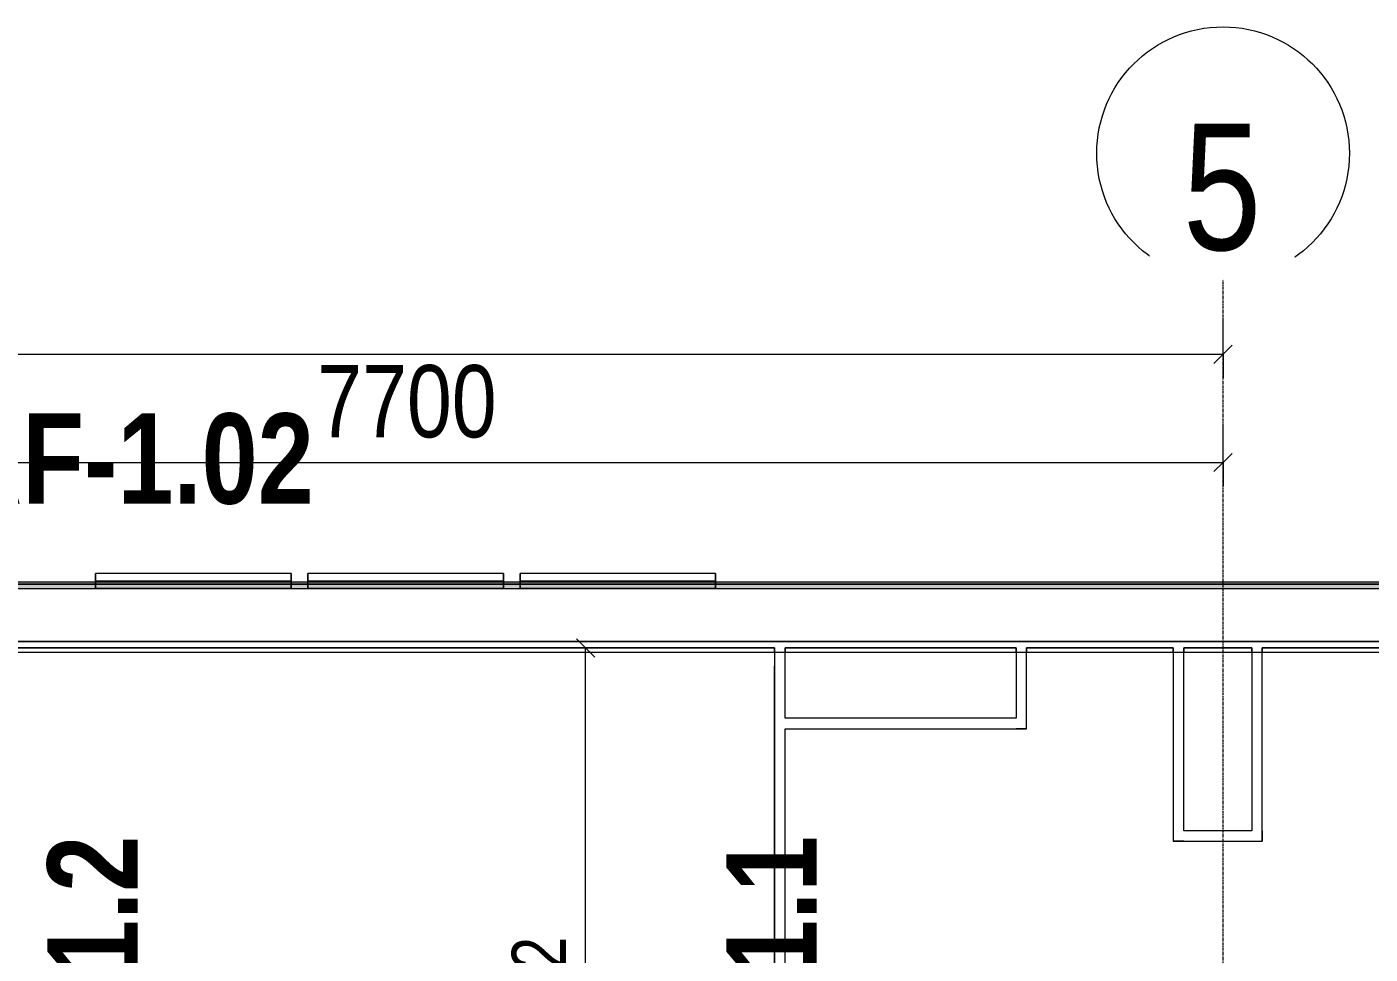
# Model space of a CAD drawing. Header units: millimetres. Extents: x -22227 to 20164, y 15335 to 61747.
# Drawn here: x 5268 to 11594, y 56696 to 61060 of the extents above; entities that cross this region are included whole.
import ezdxf

# ---------------------------------------------------------------- set-up
doc = ezdxf.new("R2010")
doc.units = ezdxf.units.MM
doc.linetypes.add('Grid Line', pattern=[22.225, 12.7, -3.175, 3.175, -3.175])
for name, color, linetype, lineweight in [('A-ANNO-DIMS', 7, 'Continuous', 9), ('A-ANNO-DIMS-170', 7, 'Continuous', 9), ('A-WALL', 7, 'Continuous', 9), ('A-WALL-PATT', 7, 'Continuous', 9), ('G-ANNO-TEXT', 7, 'Continuous', 9), ('S-GRID', 7, 'Continuous', 9), ('S-GRID-IDEN', 7, 'Continuous', 9)]:
    doc.layers.add(name, color=color, linetype=linetype, lineweight=lineweight)
doc.layers.add('A-FLOR', color=7, linetype='Continuous', lineweight=9, true_color=0x007f00)
doc.layers.add('A-GLAZ', color=7, linetype='Continuous', lineweight=9, true_color=0x00007f)
doc.styles.add('Arial', font='arial.ttf', dxfattribs={"width": 0.8, "height": 595})
doc.styles.add('Arial_2', font='arial.ttf', dxfattribs={"width": 0.8, "height": 340})
doc.styles.add('Arial_4', font='arial.ttf', dxfattribs={"width": 0.8, "height": 255})
doc.styles.add('Arial_B', font='arialbd.ttf', dxfattribs={"width": 0.8, "height": 425})
doc.dimstyles.new('AK_DIM_2_0_Arial', dxfattribs={"dimscale": 304.8, "dimtxt": 346.888196, "dimasz": 0.278871, "dimexe": 0.557743, "dimexo": 0.557743, "dimgap": 0.055774, "dimtad": 1, "dimdec": 0, "dimzin": 0, "dimdsep": 46, "dimtxsty": 'Arial_2', "dimblk1": 'OBLIQUE', "dimblk2": 'OBLIQUE', "dimsah": 1, "dimcen": 0.09, "dimadec": 0, "dimazin": 0, "dimtfac": 1, "dimtdec": 4, "dimtix": 1, "dimtmove": 0, "dimatfit": 3, "dimfxl": 1, "dimtvp": 1, "dimtolj": 1, "dimtzin": 0, "dimarcsym": 2})
doc.dimstyles.new('AK_DIM_2_0_Arial_đỏ', dxfattribs={"dimscale": 304.8, "dimtxt": 260.166147, "dimasz": 0.278871, "dimexe": 0.278871, "dimexo": 0.278871, "dimgap": 0.055774, "dimtad": 1, "dimdec": 0, "dimzin": 0, "dimdsep": 46, "dimtxsty": 'Arial_4', "dimblk1": 'OBLIQUE', "dimblk2": 'OBLIQUE', "dimsah": 1, "dimcen": 0.09, "dimadec": 0, "dimazin": 0, "dimtfac": 1, "dimtdec": 4, "dimtix": 1, "dimtmove": 0, "dimatfit": 3, "dimfxl": 1, "dimtvp": 1, "dimtolj": 1, "dimtzin": 0, "dimarcsym": 2})

# ---------------------------------------------------------------- blocks, each defined once
blk = doc.blocks.new('M_Window-Louvers - 1000x1000mm-1207723-MẶT BẰNG BỐ TRÍ THIẾT BỊ')
at = {"layer": 'A-GLAZ', "color": 254, "true_color": 0xe0e0ef}
for p, q in [((-460.5, 8.65), (-460.5, -26.275)), ((-460.5, 8.65), (460.5, 8.65)), ((-460.5, -26.275), (-460.5, 8.65)), ((460.5, 8.65), (-460.5, 8.65)), ((460.5, -26.275), (460.5, 8.65)), ((460.5, 8.65), (460.5, -26.275)), ((-460.5, -26.275), (-460.5, -61.2)), ((-460.5, -26.275), (460.5, -26.275)), ((-460.5, -61.2), (-460.5, -26.275)), ((-460.5, -26.275), (460.5, -26.275)), ((-460.5, -61.2), (460.5, -61.2)), ((-460.5, -61.2), (460.5, -61.2)), ((460.5, -61.2), (460.5, -26.275)), ((460.5, -26.275), (460.5, -61.2))]:
    blk.add_line(p, q, dxfattribs=at)
at = {"layer": 'A-GLAZ', "color": 254, "true_color": 0xcccce5}
for p, q in [((-460.5, -26.275), (-460.5, 8.65)), ((460.5, 8.65), (-460.5, 8.65)), ((-460.5, 8.65), (-460.5, -26.275)), ((-460.5, 8.65), (460.5, 8.65)), ((460.5, 8.65), (460.5, -26.275)), ((460.5, -26.275), (460.5, 8.65)), ((-460.5, -61.2), (-460.5, -26.275)), ((-460.5, -26.275), (-460.5, -61.2)), ((-460.5, -61.2), (460.5, -61.2)), ((-460.5, -61.2), (460.5, -61.2)), ((460.5, -26.275), (460.5, -61.2)), ((460.5, -61.2), (460.5, -26.275))]:
    blk.add_line(p, q, dxfattribs=at)
at = {"layer": 'A-GLAZ', "color": 7, "true_color": 0xececf5}
for p, q in [((-460.5, 8.65), (-460.5, -26.275)), ((-460.5, 8.65), (460.5, 8.65)), ((-460.5, -26.275), (-460.5, 8.65)), ((460.5, 8.65), (-460.5, 8.65)), ((460.5, -26.275), (460.5, 8.65)), ((460.5, 8.65), (460.5, -26.275)), ((-460.5, -26.275), (-460.5, -61.2)), ((-460.5, -61.2), (-460.5, -26.275)), ((-460.5, -61.2), (460.5, -61.2)), ((-460.5, -61.2), (460.5, -61.2)), ((460.5, -61.2), (460.5, -26.275)), ((460.5, -26.275), (460.5, -61.2))]:
    blk.add_line(p, q, dxfattribs=at)
at = {"layer": 'A-GLAZ', "color": 7, "true_color": 0xf3f3f9}
for p, q in [((-460.5, 8.65), (-460.5, -26.275)), ((-460.5, 8.65), (460.5, 8.65)), ((-460.5, -26.275), (-460.5, 8.65)), ((460.5, 8.65), (-460.5, 8.65)), ((460.5, -26.275), (460.5, 8.65)), ((460.5, 8.65), (460.5, -26.275)), ((-460.5, -26.275), (460.5, -26.275)), ((-460.5, -26.275), (460.5, -26.275)), ((-460.5, -26.275), (-460.5, -61.2)), ((-460.5, -61.2), (-460.5, -26.275)), ((-460.5, -61.2), (460.5, -61.2)), ((-460.5, -61.2), (460.5, -61.2)), ((460.5, -61.2), (460.5, -26.275)), ((460.5, -26.275), (460.5, -61.2))]:
    blk.add_line(p, q, dxfattribs=at)
at = {"layer": 'A-GLAZ', "color": 7, "true_color": 0xf7f7fb}
for p, q in [((-460.5, 8.65), (-460.5, -26.275)), ((-460.5, 8.65), (460.5, 8.65)), ((-460.5, -26.275), (-460.5, 8.65)), ((460.5, 8.65), (-460.5, 8.65)), ((460.5, -26.275), (460.5, 8.65)), ((460.5, 8.65), (460.5, -26.275)), ((-460.5, -26.275), (-460.5, -61.2)), ((-460.5, -61.2), (-460.5, -26.275)), ((-460.5, -61.2), (460.5, -61.2)), ((-460.5, -61.2), (460.5, -61.2)), ((460.5, -61.2), (460.5, -26.275)), ((460.5, -26.275), (460.5, -61.2))]:
    blk.add_line(p, q, dxfattribs=at)
at = {"layer": 'A-GLAZ', "color": 7, "true_color": 0xfafafc}
for p, q in [((-460.5, 8.65), (-460.5, -26.275)), ((-460.5, 8.65), (460.5, 8.65)), ((-460.5, -26.275), (-460.5, 8.65)), ((460.5, 8.65), (-460.5, 8.65)), ((460.5, -26.275), (460.5, 8.65)), ((460.5, 8.65), (460.5, -26.275)), ((-460.5, -26.275), (460.5, -26.275)), ((-460.5, -26.275), (460.5, -26.275)), ((-460.5, -26.275), (-460.5, -61.2)), ((-460.5, -61.2), (-460.5, -26.275)), ((-460.5, -61.2), (460.5, -61.2)), ((-460.5, -61.2), (460.5, -61.2)), ((460.5, -61.2), (460.5, -26.275)), ((460.5, -26.275), (460.5, -61.2))]:
    blk.add_line(p, q, dxfattribs=at)
at = {"layer": 'A-GLAZ', "color": 7, "true_color": 0xfcfcfd}
for p, q in [((-460.5, 8.65), (-460.5, -26.275)), ((-460.5, 8.65), (460.5, 8.65)), ((-460.5, -26.275), (-460.5, 8.65)), ((460.5, 8.65), (-460.5, 8.65)), ((460.5, -26.275), (460.5, 8.65)), ((460.5, 8.65), (460.5, -26.275)), ((-460.5, -26.275), (-460.5, -61.2)), ((-460.5, -61.2), (-460.5, -26.275)), ((-460.5, -61.2), (460.5, -61.2)), ((-460.5, -61.2), (460.5, -61.2)), ((460.5, -61.2), (460.5, -26.275)), ((460.5, -26.275), (460.5, -61.2))]:
    blk.add_line(p, q, dxfattribs=at)
at = {"layer": 'A-GLAZ', "color": 7, "true_color": 0xfdfdfd}
for p, q in [((-460.5, 8.65), (-460.5, -26.275)), ((-460.5, 8.65), (460.5, 8.65)), ((-460.5, 8.65), (-460.5, -26.275)), ((-460.5, -26.275), (-460.5, 8.65)), ((460.5, 8.65), (-460.5, 8.65)), ((-460.5, 8.65), (460.5, 8.65)), ((-460.5, 8.65), (-460.5, -26.275)), ((-460.5, -26.275), (-460.5, 8.65)), ((460.5, 8.65), (-460.5, 8.65)), ((-460.5, 8.65), (460.5, 8.65)), ((-460.5, 8.65), (-460.5, -26.275)), ((-460.5, -26.275), (-460.5, 8.65)), ((460.5, 8.65), (-460.5, 8.65)), ((-460.5, 8.65), (460.5, 8.65)), ((-460.5, 8.65), (-460.5, -26.275)), ((-460.5, -26.275), (-460.5, 8.65)), ((460.5, 8.65), (-460.5, 8.65)), ((-460.5, 8.65), (460.5, 8.65)), ((-460.5, 8.65), (-460.5, -26.275)), ((-460.5, -26.275), (-460.5, 8.65)), ((460.5, 8.65), (-460.5, 8.65)), ((-460.5, 8.65), (460.5, 8.65)), ((-460.5, 8.65), (-460.5, -26.275)), ((-460.5, -26.275), (-460.5, 8.65)), ((460.5, 8.65), (-460.5, 8.65)), ((-460.5, 8.65), (460.5, 8.65)), ((-460.5, 8.65), (-460.5, -26.275)), ((-460.5, -26.275), (-460.5, 8.65)), ((460.5, 8.65), (-460.5, 8.65)), ((-460.5, 8.65), (460.5, 8.65)), ((-460.5, 8.65), (-460.5, -26.275)), ((-460.5, -26.275), (-460.5, 8.65)), ((460.5, 8.65), (-460.5, 8.65)), ((-460.5, 8.65), (460.5, 8.65)), ((-460.5, 8.65), (-460.5, -26.275)), ((-460.5, -26.275), (-460.5, 8.65)), ((460.5, 8.65), (-460.5, 8.65)), ((-460.5, 8.65), (460.5, 8.65)), ((-460.5, 8.65), (-460.5, -26.275)), ((-460.5, -26.275), (-460.5, 8.65)), ((460.5, 8.65), (-460.5, 8.65)), ((-460.5, 8.65), (460.5, 8.65)), ((-460.5, 8.65), (-460.5, -26.275)), ((-460.5, -26.275), (-460.5, 8.65)), ((460.5, 8.65), (-460.5, 8.65)), ((-460.5, 8.65), (460.5, 8.65)), ((-460.5, 8.65), (-460.5, -26.275)), ((-460.5, -26.275), (-460.5, 8.65)), ((460.5, 8.65), (-460.5, 8.65)), ((-460.5, 8.65), (460.5, 8.65)), ((-460.5, 8.65), (-460.5, -26.275)), ((-460.5, -26.275), (-460.5, 8.65)), ((460.5, 8.65), (-460.5, 8.65)), ((-460.5, 8.65), (460.5, 8.65)), ((-460.5, 8.65), (-460.5, -26.275)), ((-460.5, -26.275), (-460.5, 8.65)), ((460.5, 8.65), (-460.5, 8.65)), ((-460.5, 8.65), (460.5, 8.65)), ((460.5, -26.275), (460.5, 8.65)), ((460.5, 8.65), (460.5, -26.275)), ((460.5, -26.275), (460.5, 8.65)), ((460.5, 8.65), (460.5, -26.275)), ((460.5, -26.275), (460.5, 8.65)), ((460.5, 8.65), (460.5, -26.275)), ((460.5, -26.275), (460.5, 8.65)), ((460.5, 8.65), (460.5, -26.275)), ((460.5, -26.275), (460.5, 8.65)), ((460.5, 8.65), (460.5, -26.275)), ((460.5, -26.275), (460.5, 8.65)), ((460.5, 8.65), (460.5, -26.275)), ((460.5, -26.275), (460.5, 8.65)), ((460.5, 8.65), (460.5, -26.275)), ((460.5, -26.275), (460.5, 8.65)), ((460.5, 8.65), (460.5, -26.275)), ((460.5, -26.275), (460.5, 8.65)), ((460.5, 8.65), (460.5, -26.275)), ((460.5, -26.275), (460.5, 8.65)), ((460.5, 8.65), (460.5, -26.275)), ((460.5, -26.275), (460.5, 8.65)), ((460.5, 8.65), (460.5, -26.275)), ((460.5, -26.275), (460.5, 8.65)), ((460.5, 8.65), (460.5, -26.275)), ((460.5, -26.275), (460.5, 8.65)), ((460.5, 8.65), (460.5, -26.275)), ((460.5, -26.275), (460.5, 8.65)), ((460.5, 8.65), (460.5, -26.275)), ((460.5, -26.275), (460.5, 8.65)), ((-460.5, -26.275), (460.5, -26.275)), ((-460.5, -26.275), (460.5, -26.275)), ((-460.5, -26.275), (460.5, -26.275)), ((-460.5, -26.275), (460.5, -26.275)), ((-460.5, -26.275), (460.5, -26.275)), ((-460.5, -26.275), (460.5, -26.275)), ((-460.5, -26.275), (460.5, -26.275)), ((-460.5, -26.275), (-460.5, -61.2)), ((-460.5, -26.275), (460.5, -26.275)), ((-460.5, -26.275), (460.5, -26.275)), ((-460.5, -26.275), (-460.5, -61.2)), ((-460.5, -61.2), (-460.5, -26.275)), ((-460.5, -26.275), (460.5, -26.275)), ((-460.5, -26.275), (460.5, -26.275)), ((-460.5, -26.275), (-460.5, -61.2)), ((-460.5, -61.2), (-460.5, -26.275)), ((-460.5, -26.275), (460.5, -26.275)), ((-460.5, -26.275), (460.5, -26.275)), ((-460.5, -26.275), (-460.5, -61.2)), ((-460.5, -61.2), (-460.5, -26.275)), ((-460.5, -26.275), (460.5, -26.275)), ((-460.5, -26.275), (460.5, -26.275)), ((-460.5, -26.275), (-460.5, -61.2)), ((-460.5, -61.2), (-460.5, -26.275)), ((-460.5, -26.275), (460.5, -26.275)), ((-460.5, -26.275), (460.5, -26.275)), ((-460.5, -26.275), (-460.5, -61.2)), ((-460.5, -61.2), (-460.5, -26.275)), ((-460.5, -26.275), (460.5, -26.275)), ((-460.5, -26.275), (460.5, -26.275)), ((-460.5, -26.275), (-460.5, -61.2)), ((-460.5, -61.2), (-460.5, -26.275)), ((-460.5, -26.275), (460.5, -26.275)), ((-460.5, -26.275), (460.5, -26.275)), ((-460.5, -26.275), (-460.5, -61.2)), ((-460.5, -61.2), (-460.5, -26.275)), ((-460.5, -26.275), (460.5, -26.275)), ((-460.5, -26.275), (460.5, -26.275)), ((-460.5, -26.275), (-460.5, -61.2)), ((-460.5, -61.2), (-460.5, -26.275)), ((-460.5, -26.275), (460.5, -26.275)), ((-460.5, -26.275), (460.5, -26.275)), ((-460.5, -26.275), (-460.5, -61.2)), ((-460.5, -61.2), (-460.5, -26.275)), ((-460.5, -26.275), (460.5, -26.275)), ((-460.5, -26.275), (460.5, -26.275)), ((-460.5, -26.275), (-460.5, -61.2)), ((-460.5, -61.2), (-460.5, -26.275)), ((-460.5, -26.275), (460.5, -26.275)), ((-460.5, -26.275), (460.5, -26.275)), ((-460.5, -26.275), (-460.5, -61.2)), ((-460.5, -61.2), (-460.5, -26.275)), ((-460.5, -26.275), (460.5, -26.275)), ((-460.5, -26.275), (460.5, -26.275)), ((-460.5, -26.275), (-460.5, -61.2)), ((-460.5, -61.2), (-460.5, -26.275)), ((-460.5, -26.275), (460.5, -26.275)), ((-460.5, -26.275), (460.5, -26.275)), ((-460.5, -26.275), (-460.5, -61.2)), ((-460.5, -61.2), (-460.5, -26.275)), ((-460.5, -26.275), (460.5, -26.275)), ((-460.5, -26.275), (460.5, -26.275)), ((-460.5, -26.275), (-460.5, -61.2)), ((-460.5, -61.2), (-460.5, -26.275)), ((-460.5, -26.275), (460.5, -26.275)), ((-460.5, -26.275), (460.5, -26.275)), ((-460.5, -61.2), (460.5, -61.2)), ((-460.5, -61.2), (460.5, -61.2)), ((-460.5, -61.2), (460.5, -61.2)), ((-460.5, -61.2), (460.5, -61.2)), ((-460.5, -61.2), (460.5, -61.2)), ((-460.5, -61.2), (460.5, -61.2)), ((-460.5, -61.2), (460.5, -61.2)), ((-460.5, -61.2), (460.5, -61.2)), ((-460.5, -61.2), (460.5, -61.2)), ((-460.5, -61.2), (460.5, -61.2)), ((-460.5, -61.2), (460.5, -61.2)), ((-460.5, -61.2), (460.5, -61.2)), ((-460.5, -61.2), (460.5, -61.2)), ((-460.5, -61.2), (460.5, -61.2)), ((-460.5, -61.2), (460.5, -61.2)), ((-460.5, -61.2), (460.5, -61.2)), ((-460.5, -61.2), (460.5, -61.2)), ((-460.5, -61.2), (460.5, -61.2)), ((-460.5, -61.2), (460.5, -61.2)), ((-460.5, -61.2), (460.5, -61.2)), ((-460.5, -61.2), (460.5, -61.2)), ((-460.5, -61.2), (460.5, -61.2)), ((-460.5, -61.2), (460.5, -61.2)), ((-460.5, -61.2), (460.5, -61.2)), ((-460.5, -61.2), (460.5, -61.2)), ((-460.5, -61.2), (460.5, -61.2)), ((-460.5, -61.2), (460.5, -61.2)), ((-460.5, -61.2), (460.5, -61.2)), ((-460.5, -61.2), (460.5, -61.2)), ((460.5, -61.2), (460.5, -26.275)), ((460.5, -26.275), (460.5, -61.2)), ((460.5, -61.2), (460.5, -26.275)), ((460.5, -26.275), (460.5, -61.2)), ((460.5, -61.2), (460.5, -26.275)), ((460.5, -26.275), (460.5, -61.2)), ((460.5, -61.2), (460.5, -26.275)), ((460.5, -26.275), (460.5, -61.2)), ((460.5, -61.2), (460.5, -26.275)), ((460.5, -26.275), (460.5, -61.2)), ((460.5, -61.2), (460.5, -26.275)), ((460.5, -26.275), (460.5, -61.2)), ((460.5, -61.2), (460.5, -26.275)), ((460.5, -26.275), (460.5, -61.2)), ((460.5, -61.2), (460.5, -26.275)), ((460.5, -26.275), (460.5, -61.2)), ((460.5, -61.2), (460.5, -26.275)), ((460.5, -26.275), (460.5, -61.2)), ((460.5, -61.2), (460.5, -26.275)), ((460.5, -26.275), (460.5, -61.2)), ((460.5, -61.2), (460.5, -26.275)), ((460.5, -26.275), (460.5, -61.2)), ((460.5, -61.2), (460.5, -26.275)), ((460.5, -26.275), (460.5, -61.2)), ((460.5, -61.2), (460.5, -26.275)), ((460.5, -26.275), (460.5, -61.2)), ((460.5, -61.2), (460.5, -26.275)), ((460.5, -26.275), (460.5, -61.2)), ((460.5, -61.2), (460.5, -26.275))]:
    blk.add_line(p, q, dxfattribs=at)
at = {"layer": 'A-GLAZ', "color": 9, "true_color": 0xaaaad4}
for p, q in [((-460.5, -26.275), (-460.5, 8.65)), ((460.5, 8.65), (-460.5, 8.65)), ((460.5, 8.65), (460.5, -26.275)), ((-460.5, -61.2), (-460.5, -26.275)), ((-460.5, -26.275), (460.5, -26.275)), ((-460.5, -61.2), (460.5, -61.2)), ((460.5, -26.275), (460.5, -61.2))]:
    blk.add_line(p, q, dxfattribs=at)
blk = doc.blocks.new('AK-SGS-M3-A_rvt-1-MẶT BẰNG BỐ TRÍ THIẾT BỊ')
at = {"layer": 'A-WALL-PATT', "true_color": 0xeaeaea, "transparency": 33554534}
h = blk.add_hatch(color=254, dxfattribs=at)
h.paths.add_polyline_path([(-17584.1, 58416.9), (-17584.1, 58446.9), (-20048.6, 58446.9), (-20048.6, 58416.9), (-17746.5, 58416.9)])
h.paths.add_polyline_path([(-16663.1, 58416.9), (-16584.2, 58416.9), (-16584.2, 58446.9), (-16663.1, 58446.9)])
h.paths.add_polyline_path([(-13117.4, 58416.9), (-9809.1, 58416.9), (-9809.1, 58446.9), (-14663.3, 58446.9), (-14663.3, 58416.9), (-14274.7, 58416.9)])
h.paths.add_polyline_path([(-15663.2, 58416.9), (-15584.3, 58416.9), (-15584.3, 58446.9), (-15663.2, 58446.9)])
h.paths.add_polyline_path([(-8809.2, 58416.9), (-8809.2, 58446.9), (-8888.1, 58446.9), (-8888.1, 58416.9)])
h.paths.add_polyline_path([(-5016.5, 58416.9), (5590.9, 58416.9), (5590.9, 58446.9), (-6888.3, 58446.9), (-6888.3, 58416.9), (-6173.7, 58416.9)])
h.paths.add_polyline_path([(-7888.2, 58416.9), (-7809.3, 58416.9), (-7809.3, 58446.9), (-7888.2, 58446.9)])
h.paths.add_polyline_path([(8511.7, 58416.9), (13291.2, 58416.9), (13291.2, 58446.9), (8511.7, 58446.9)])
h.paths.add_polyline_path([(6556.3, 58416.9), (6590.8, 58416.9), (6590.8, 58446.9), (6511.9, 58446.9), (6511.9, 58416.9)])
h.paths.add_polyline_path([(7590.7, 58416.9), (7590.7, 58446.9), (7511.8, 58446.9), (7511.8, 58416.9), (7568.9, 58416.9)])
h.paths.add_polyline_path([(15235.9, 58416.9), (15291, 58416.9), (15291, 58446.9), (15212.1, 58446.9), (15212.1, 58416.9)])
h.paths.add_polyline_path([(14212.2, 58416.9), (14291.1, 58416.9), (14291.1, 58446.9), (14212.2, 58446.9)])
h = blk.add_hatch(color=254, dxfattribs=at)
h.paths.add_polyline_path([(-17457.2, 58416.9), (-16663.1, 58416.9), (-16663.1, 58446.9), (-17584.1, 58446.9), (-17584.1, 58416.9)])
h.paths.add_polyline_path([(-15721.3, 58416.9), (-15663.2, 58416.9), (-15663.2, 58446.9), (-16584.2, 58446.9), (-16584.2, 58416.9), (-16010.6, 58416.9)])
h.paths.add_polyline_path([(-15432, 58416.9), (-14663.3, 58416.9), (-14663.3, 58446.9), (-15584.3, 58446.9), (-15584.3, 58416.9), (-15576.6, 58416.9)])
h.paths.add_polyline_path([(-9809.1, 58416.9), (-8888.1, 58416.9), (-8888.1, 58446.9), (-9809.1, 58446.9)])
h.paths.add_polyline_path([(-7331, 58416.9), (-6888.3, 58416.9), (-6888.3, 58446.9), (-7809.3, 58446.9), (-7809.3, 58416.9), (-7620.3, 58416.9)])
h.paths.add_polyline_path([(-8809.2, 58416.9), (-7888.2, 58416.9), (-7888.2, 58446.9), (-8809.2, 58446.9)])
h.paths.add_polyline_path([(7511.8, 58416.9), (7511.8, 58446.9), (6590.8, 58446.9), (6590.8, 58416.9), (7424.3, 58416.9)])
h.paths.add_polyline_path([(7590.7, 58416.9), (8511.7, 58416.9), (8511.7, 58446.9), (7590.7, 58446.9)])
h.paths.add_polyline_path([(6511.9, 58416.9), (6511.9, 58446.9), (5590.9, 58446.9), (5590.9, 58416.9)])
h.paths.add_polyline_path([(13291.2, 58416.9), (14212.2, 58416.9), (14212.2, 58446.9), (13291.2, 58446.9)])
h.paths.add_polyline_path([(15291, 58416.9), (15814.5, 58416.9), (15814.5, 58446.9), (15291, 58446.9)])
h.paths.add_polyline_path([(15212.1, 58416.9), (15212.1, 58446.9), (14291.1, 58446.9), (14291.1, 58416.9), (14657.2, 58416.9)])
at = {"layer": 'A-WALL', "color": 253, "true_color": 0xaaaaaa}
for p, q in [((5590.9, 58446.9), (-6888.3, 58446.9)), ((-6888.3, 58416.9), (5590.9, 58416.9)), ((6590.8, 58446.9), (6511.9, 58446.9)), ((6511.9, 58416.9), (6590.8, 58416.9)), ((7590.7, 58446.9), (7511.8, 58446.9)), ((7511.8, 58416.9), (7590.7, 58416.9)), ((13291.2, 58446.9), (8511.7, 58446.9)), ((8511.7, 58416.9), (13291.2, 58416.9)), ((14201.4, 58166.9), (3042.8, 58166.9)), ((3351.4, 58116.9), (8788.9, 58116.9)), ((8788.9, 58116.9), (8788.9, 45066.9)), ((8838.9, 58116.9), (9926.4, 58116.9)), ((8838.9, 57806.9), (8838.9, 58116.9)), ((9926.4, 58116.9), (9926.4, 57806.9)), ((9976.4, 58116.9), (10666.4, 58116.9)), ((9976.4, 57756.9), (9976.4, 58116.9)), ((10666.4, 58116.9), (10666.4, 57226.9)), ((10716.4, 58116.9), (11036.4, 58116.9)), ((10716.4, 57276.9), (10716.4, 58116.9)), ((11036.4, 58116.9), (11036.4, 57276.9)), ((11086.4, 58116.9), (14201.4, 58116.9)), ((11086.4, 57276.9), (11086.4, 58116.9)), ((9926.4, 57806.9), (8838.9, 57806.9)), ((8838.9, 46716.5), (8838.9, 57756.9)), ((8838.9, 57756.9), (9926.4, 57756.9)), ((9926.4, 57756.9), (9976.4, 57756.9)), ((11036.4, 57276.9), (10716.4, 57276.9)), ((11086.4, 57226.9), (11086.4, 57276.9)), ((10666.4, 57226.9), (10716.4, 57226.9)), ((10716.4, 57226.9), (11086.4, 57226.9))]:
    blk.add_line(p, q, dxfattribs=at)
at = {"layer": 'A-WALL', "color": 9, "true_color": 0xc3c3c3}
for p, q in [((5590.9, 58446.9), (-6888.3, 58446.9)), ((-6888.3, 58436.9), (5590.9, 58436.9)), ((-6888.3, 58416.9), (5590.9, 58416.9)), ((6590.8, 58446.9), (6511.9, 58446.9)), ((6511.9, 58436.9), (6590.8, 58436.9)), ((6511.9, 58416.9), (6590.8, 58416.9)), ((7590.7, 58446.9), (7511.8, 58446.9)), ((7511.8, 58436.9), (7590.7, 58436.9)), ((7511.8, 58416.9), (7590.7, 58416.9)), ((13291.2, 58446.9), (8511.7, 58446.9)), ((8511.7, 58436.9), (13291.2, 58436.9)), ((8511.7, 58416.9), (13291.2, 58416.9))]:
    blk.add_line(p, q, dxfattribs=at)
at = {"layer": 'A-WALL', "color": 254, "true_color": 0xd8d8d8}
for p, q in [((5590.9, 58436.9), (-6888.3, 58436.9)), ((6590.8, 58436.9), (6511.9, 58436.9)), ((7590.7, 58436.9), (7511.8, 58436.9)), ((13291.2, 58436.9), (8511.7, 58436.9))]:
    blk.add_line(p, q, dxfattribs=at)
at = {"layer": 'A-WALL', "color": 7, "true_color": 0xfdfdfd}
for p, q in [((6511.9, 58446.9), (5590.9, 58446.9)), ((6511.9, 58446.9), (5590.9, 58446.9)), ((5590.9, 58436.9), (6511.9, 58436.9)), ((6511.9, 58436.9), (5590.9, 58436.9)), ((5590.9, 58416.9), (6511.9, 58416.9)), ((5590.9, 58416.9), (6511.9, 58416.9)), ((7511.8, 58446.9), (6590.8, 58446.9)), ((7511.8, 58446.9), (6590.8, 58446.9)), ((6590.8, 58436.9), (7511.8, 58436.9)), ((7511.8, 58436.9), (6590.8, 58436.9)), ((6590.8, 58416.9), (7511.8, 58416.9)), ((6590.8, 58416.9), (7511.8, 58416.9)), ((8511.7, 58446.9), (7590.7, 58446.9)), ((8511.7, 58446.9), (7590.7, 58446.9)), ((7590.7, 58436.9), (8511.7, 58436.9)), ((8511.7, 58436.9), (7590.7, 58436.9)), ((7590.7, 58416.9), (8511.7, 58416.9)), ((7590.7, 58416.9), (8511.7, 58416.9))]:
    blk.add_line(p, q, dxfattribs=at)
at = {"layer": 'A-WALL', "color": 254, "true_color": 0xe0e0e0}
for p, q in [((14201.4, 58166.9), (3042.8, 58166.9)), ((3351.4, 58136.9), (8788.9, 58136.9)), ((8788.9, 58136.9), (8788.9, 58116.9)), ((8788.9, 58116.9), (8838.9, 58116.9)), ((8838.9, 58117.4), (8838.9, 58136.9)), ((8838.9, 58136.9), (9926.4, 58136.9)), ((9926.4, 58136.9), (9926.4, 58127.4)), ((9926.4, 58127.1), (9926.4, 58116.9)), ((9926.4, 58116.9), (9976.4, 58116.9)), ((9976.4, 58136.9), (10666.4, 58136.9)), ((9976.4, 58127.9), (9976.4, 58136.9)), ((9976.4, 58117.5), (9976.4, 58127.5)), ((10666.4, 58136.9), (10666.4, 58134.3)), ((10666.4, 58134), (10666.4, 58125.6)), ((10666.4, 58125.1), (10666.4, 58116.9)), ((10666.4, 58116.9), (10716.4, 58116.9)), ((10716.4, 58136.9), (11036.4, 58136.9)), ((10716.4, 58134.7), (10716.4, 58136.9)), ((10716.4, 58126.2), (10716.4, 58134.4)), ((10716.4, 58117.6), (10716.4, 58125.7)), ((11036.4, 58136.9), (11036.4, 58129.9)), ((11036.4, 58129.5), (11036.4, 58122.2)), ((11036.4, 58121.5), (11036.4, 58116.9)), ((11036.4, 58116.9), (11086.4, 58116.9)), ((11086.4, 58136.9), (14251.4, 58136.9)), ((11086.4, 58130.5), (11086.4, 58136.9)), ((11086.4, 58122.9), (11086.4, 58130.1)), ((11086.4, 58117.7), (11086.4, 58122.2))]:
    blk.add_line(p, q, dxfattribs=at)
at = {"layer": 'A-WALL', "color": 254, "true_color": 0xcccccc}
for p, q in [((8788.9, 58136.9), (3351.4, 58136.9)), ((3351.4, 58116.9), (8788.9, 58116.9)), ((8788.9, 58116.9), (8788.9, 58136.9)), ((8788.9, 58116.9), (8788.9, 45066.9)), ((8838.9, 58136.9), (8838.9, 58117.4)), ((9926.4, 58136.9), (8838.9, 58136.9)), ((8838.9, 58116.9), (9926.4, 58116.9)), ((8838.9, 57806.9), (8838.9, 58116.9)), ((9926.4, 58127.4), (9926.4, 58136.9)), ((9926.4, 58116.9), (9926.4, 58127.1)), ((9926.4, 58116.9), (9926.4, 57806.9)), ((10666.4, 58136.9), (9976.4, 58136.9)), ((9976.4, 58136.9), (9976.4, 58127.9)), ((9976.4, 58127.5), (9976.4, 58117.5)), ((9976.4, 58116.9), (10666.4, 58116.9)), ((9976.4, 57756.9), (9976.4, 58116.9)), ((10666.4, 58134.3), (10666.4, 58136.9)), ((10666.4, 58125.6), (10666.4, 58134)), ((10666.4, 58116.9), (10666.4, 58125.1)), ((10666.4, 58116.9), (10666.4, 57226.9)), ((11036.4, 58136.9), (10716.4, 58136.9)), ((10716.4, 58136.9), (10716.4, 58134.7)), ((10716.4, 58134.4), (10716.4, 58126.2)), ((10716.4, 58125.7), (10716.4, 58117.6)), ((10716.4, 58116.9), (11036.4, 58116.9)), ((10716.4, 57276.9), (10716.4, 58116.9)), ((11036.4, 58129.9), (11036.4, 58136.9)), ((11036.4, 58122.2), (11036.4, 58129.5)), ((11036.4, 58116.9), (11036.4, 58121.5)), ((11036.4, 58116.9), (11036.4, 57276.9)), ((14251.4, 58136.9), (11086.4, 58136.9)), ((11086.4, 58136.9), (11086.4, 58130.5)), ((11086.4, 58130.1), (11086.4, 58122.9)), ((11086.4, 58122.2), (11086.4, 58117.7)), ((11086.4, 58116.9), (14201.4, 58116.9)), ((11086.4, 57276.9), (11086.4, 58116.9)), ((9926.4, 57806.9), (8838.9, 57806.9)), ((8838.9, 46716.5), (8838.9, 57756.9)), ((8838.9, 57756.9), (9926.4, 57756.9)), ((9976.4, 57756.9), (9926.4, 57756.9)), ((11036.4, 57276.9), (10716.4, 57276.9)), ((11086.4, 57276.9), (11086.4, 57226.9)), ((10716.4, 57226.9), (10666.4, 57226.9)), ((10716.4, 57226.9), (11086.4, 57226.9))]:
    blk.add_line(p, q, dxfattribs=at)
at = {"layer": 'A-WALL', "color": 7, "true_color": 0xececec}
for p, q in [((8788.9, 58116.9), (8838.9, 58116.9)), ((9926.4, 58116.9), (9976.4, 58116.9)), ((10666.4, 58116.9), (10716.4, 58116.9)), ((11036.4, 58116.9), (11086.4, 58116.9))]:
    blk.add_line(p, q, dxfattribs=at)
at = {"layer": 'A-GLAZ', "color": 9, "lineweight": 9, "true_color": 0xaaaad4, "rotation": 180}
for p in [(6051.4, 58425.6), (7051.3, 58425.6), (8051.2, 58425.6)]:
    blk.add_blockref('M_Window-Louvers - 1000x1000mm-1207723-MẶT BẰNG BỐ TRÍ THIẾT BỊ', p, dxfattribs=at)
blk = doc.blocks.new('AK-SGS-M3-Hrvt_rvt-1-MẶT BẰNG BỐ TRÍ THIẾT BỊ')
at = {"layer": 'A-FLOR', "color": 7, "true_color": 0xecf5ec}
blk.add_line((-4990, 58166.9), (14251.4, 58166.9), dxfattribs=at)
at = {"layer": 'A-FLOR', "color": 254, "true_color": 0xe0efe0}
blk.add_line((14251.4, 58166.9), (-4990, 58166.9), dxfattribs=at)
blk = doc.blocks.new('Grid - M_Grid Head - Circle-116537-MẶT BẰNG BỐ TRÍ THIẾT BỊ')
at = {"layer": 'S-GRID-IDEN'}
blk.add_circle((0, 0), 3.5, dxfattribs=at)
blk = doc.blocks.new('DIMBLOCK11-MẶT BẰNG BỐ TRÍ THIẾT BỊ')
at = {"layer": 'A-ANNO-DIMS-170'}
for p, q in [((3201.4, 59010.1), (3201.4, 59180.1)), ((10901.4, 59010.1), (10901.4, 59180.1)), ((3201.4, 59010.1), (3243.9, 59052.6)), ((10901.4, 59010.1), (10943.9, 59052.6)), ((3201.4, 59010.1), (3158.9, 58967.6)), ((3201.4, 59010.1), (10901.4, 59010.1)), ((3201.4, 59010.1), (3201.4, 58900.2)), ((10901.4, 59010.1), (10858.9, 58967.6)), ((10901.4, 59010.1), (10901.4, 58900.2))]:
    blk.add_line(p, q, dxfattribs=at)
at = {"layer": 'A-ANNO-DIMS-170', "color": 0, "insert": (6635.1, 59468.5), "char_height": 340, "width": 999.038, "attachment_point": 1, "line_spacing_factor": 0.941778, "style": 'Arial_2'}
blk.add_mtext('7700', dxfattribs=at)
blk = doc.blocks.new('_Oblique')
at = {"color": 0, "linetype": 'ByBlock', "lineweight": -2}
blk.add_line((-0.5, -0.5), (0.5, 0.5), dxfattribs=at)
blk = doc.blocks.new('DIMBLOCK12-MẶT BẰNG BỐ TRÍ THIẾT BỊ')
at = {"layer": 'A-ANNO-DIMS-170'}
for p, q in [((-20048.6, 59519.2), (-20048.6, 59689.2)), ((10901.4, 59519.2), (10901.4, 59689.2)), ((-20048.6, 59519.2), (-20006.1, 59561.7)), ((10901.4, 59519.2), (10943.9, 59561.7)), ((-20048.6, 59519.2), (-20091.1, 59476.7)), ((-20048.6, 59519.2), (10901.4, 59519.2)), ((-20048.6, 59519.2), (-20048.6, 59409.3)), ((10901.4, 59519.2), (10858.9, 59476.7)), ((10901.4, 59519.2), (10901.4, 59409.3))]:
    blk.add_line(p, q, dxfattribs=at)
at = {"layer": 'A-ANNO-DIMS-170', "color": 0, "insert": (-5093.9, 59977.6), "char_height": 340, "width": 1248.798, "attachment_point": 1, "line_spacing_factor": 0.941778, "style": 'Arial_2'}
blk.add_mtext('30950', dxfattribs=at)
blk = doc.blocks.new('DIMBLOCK23-MẶT BẰNG BỐ TRÍ THIẾT BỊ')
at = {"layer": 'A-ANNO-DIMS-170', "color": 1, "true_color": 0xff0000}
for p, q in [((8788.9, 53072.1), (8788.9, 58051.9)), ((8034.5, 53072.1), (8034.5, 53728.7)), ((8034.5, 53072.1), (8077, 53114.6)), ((8788.9, 53072.1), (8831.4, 53114.6)), ((8034.5, 53072.1), (7992, 53029.6)), ((8034.5, 53072.1), (8788.9, 53072.1)), ((8034.5, 53072.1), (8034.5, 52987.1)), ((8788.9, 53072.1), (8746.4, 53029.6)), ((8788.9, 53072.1), (8788.9, 52987.1))]:
    blk.add_line(p, q, dxfattribs=at)
at = {"layer": 'A-ANNO-DIMS-170', "color": 0, "insert": (8177.6, 53420.2), "char_height": 255, "width": 561.959, "attachment_point": 1, "line_spacing_factor": 0.941778, "style": 'Arial_4'}
blk.add_mtext('754', dxfattribs=at)
blk = doc.blocks.new('DIMBLOCK25-MẶT BẰNG BỐ TRÍ THIẾT BỊ')
at = {"layer": 'A-ANNO-DIMS-170', "color": 1, "true_color": 0xff0000}
for p, q in [((7899.5, 58136.9), (7857, 58179.4)), ((7899.5, 58136.9), (7814.5, 58136.9)), ((7899.5, 54774.8), (7899.5, 58136.9)), ((7899.5, 58136.9), (7942, 58094.4)), ((7899.5, 58136.9), (8703.9, 58136.9)), ((7899.5, 54774.8), (7857, 54817.3)), ((7899.5, 54774.8), (7814.5, 54774.8)), ((7899.5, 54774.8), (7942, 54732.3)), ((7899.5, 54774.8), (7949.5, 54774.8))]:
    blk.add_line(p, q, dxfattribs=at)
at = {"layer": 'A-ANNO-DIMS-170', "color": 0, "insert": (7551.5, 56143.7), "char_height": 255, "width": 749.279, "attachment_point": 1, "rotation": 90, "line_spacing_factor": 0.941778, "style": 'Arial_4'}
blk.add_mtext('3362', dxfattribs=at)

msp = doc.modelspace()

# ---------------------------------------------------------------- linework, layer by layer
at = {"layer": 'S-GRID', "linetype": 'Grid Line'}
msp.add_line((14912.1, 58436.9), (-21036.6, 58436.9), dxfattribs=at)

# ---------------------------------------------------------------- block references
at = {"lineweight": 5}
for name in ['AK-SGS-M3-Hrvt_rvt-1-MẶT BẰNG BỐ TRÍ THIẾT BỊ', 'AK-SGS-M3-A_rvt-1-MẶT BẰNG BỐ TRÍ THIẾT BỊ']:
    msp.add_blockref(name, (0, 0), dxfattribs=at)
at = {"layer": 'S-GRID-IDEN', "xscale": 169.9999999999999, "yscale": 169.9999999999999, "zscale": 169.9999999999999}
msp.add_blockref('Grid - M_Grid Head - Circle-116537-MẶT BẰNG BỐ TRÍ THIẾT BỊ', (10901.4, 60465.5), dxfattribs=at)

# ---------------------------------------------------------------- texts
at = {"layer": 'G-ANNO-TEXT', "color": 1, "true_color": 0xff0000, "insert": (3742.4, 59241.1), "char_height": 425, "width": 2898.296, "attachment_point": 1, "line_spacing_factor": 0.936439, "style": 'Arial_B'}
msp.add_mtext('\\pxt4.064,8.128,12.192,16.256,20.32,24.384,28.448,32.512,36.576,40.64,44.704,48.768,52.832,56.896,60.96,65.024,69.088,73.152,77.216,81.28,85.344,89.408,93.472,97.536,101.6,105.664,109.728,113.792,117.856,121.92,125.984,130.048;{HN-EAF-1.02}', dxfattribs=at)
at = {"layer": 'G-ANNO-TEXT', "color": 1, "true_color": 0xff0000, "char_height": 425, "width": 3589.217, "attachment_point": 1, "rotation": 90, "line_spacing_factor": 0.936439, "style": 'Arial_B'}
for s, insert in [('\\pxt4.064,8.128,12.192,16.256,20.32,24.384,28.448,32.512,36.576,40.64,44.704,48.768,52.832,56.896,60.96,65.024,69.088,73.152,77.216,81.28,85.344,89.408,93.472,97.536,101.6,105.664,109.728,113.792,117.856,121.92,125.984,130.048;{HN-FAFE-1.01.2}', (5364.4, 53690.7)), ('\\pxt4.064,8.128,12.192,16.256,20.32,24.384,28.448,32.512,36.576,40.64,44.704,48.768,52.832,56.896,60.96,65.024,69.088,73.152,77.216,81.28,85.344,89.408,93.472,97.536,101.6,105.664,109.728,113.792,117.856,121.92,125.984,130.048;{HN-FAFE-1.01.1}', (8561.8, 53690.7))]:
    msp.add_mtext(s, dxfattribs=dict(at, insert=insert))

# ---------------------------------------------------------------- dimensions: what is measured, and where the dimension line sits
at = {"layer": 'A-ANNO-DIMS'}
dim = msp.add_linear_dim(base=(10901.4, 59010.1), p1=(3201.4, 59070.2), p2=(10901.4, 59070.2), dimstyle='AK_DIM_2_0_Arial', override={"dimpost": '<>', "dimfxl": 7700}, dxfattribs=at)
dim.commit()
dim.dimension.update_dxf_attribs({"geometry": 'DIMBLOCK11-MẶT BẰNG BỐ TRÍ THIẾT BỊ', "text_midpoint": (7051.4, 59200.7)})
at = {"layer": 'A-ANNO-DIMS', "color": 1, "true_color": 0xff0000}
dim = msp.add_linear_dim(base=(7899.5, 58136.9), p1=(8034.5, 54774.8), p2=(8788.9, 58136.9), angle=90, dimstyle='AK_DIM_2_0_Arial_đỏ', override={"dimpost": '<>', "dimfxl": 3445.698711}, dxfattribs=at)
dim.commit()
dim.dimension.update_dxf_attribs({"geometry": 'DIMBLOCK25-MẶT BẰNG BỐ TRÍ THIẾT BỊ', "text_midpoint": (7752.2, 56455.9)})
dim = msp.add_linear_dim(base=(8788.9, 53072.1), p1=(8034.5, 53813.7), p2=(8788.9, 58136.9), dimstyle='AK_DIM_2_0_Arial_đỏ', override={"dimpost": '<>', "dimfxl": 4388.604205}, dxfattribs=at)
dim.commit()
dim.dimension.update_dxf_attribs({"geometry": 'DIMBLOCK23-MẶT BẰNG BỐ TRÍ THIẾT BỊ', "text_midpoint": (8411.7, 53218.8)})

# ---------------------------------------------------------------- next in the draw order: texts
at = {"layer": 'S-GRID-IDEN', "insert": (10897.1, 60303.6), "char_height": 595, "width": 386.24, "attachment_point": 5, "line_spacing_factor": 0.936439, "style": 'Arial', "bg_fill": 3, "box_fill_scale": 1.25, "bg_fill_color": 256, "bg_fill_true_color": 13158600, "bg_fill_transparency": 0}
msp.add_mtext('\\pxqc,t2.90286,5.80571,8.70857,11.61143,14.51429,17.41714,20.32,23.22286,26.12571,29.02857,31.93143,34.83429,37.73714,40.64,43.54286,46.44571,49.34857,52.25143,55.15429,58.05714,60.96,63.86286,66.76571,69.66857,72.57143,75.47429,78.37714,81.28,84.18286,87.08571,89.98857,92.89143;{5}', dxfattribs=at)

# ---------------------------------------------------------------- next in the draw order: linework, layer by layer
at = {"layer": 'S-GRID', "linetype": 'Grid Line'}
msp.add_line((10901.4, 15797.7), (10901.4, 59870.5), dxfattribs=at)

# ---------------------------------------------------------------- next in the draw order: dimensions: what is measured, and where the dimension line sits
at = {"layer": 'A-ANNO-DIMS'}
dim = msp.add_linear_dim(base=(10901.4, 59519.2), p1=(-20048.6, 59579.3), p2=(10901.4, 59579.3), dimstyle='AK_DIM_2_0_Arial', override={"dimpost": '<>', "dimfxl": 30950}, dxfattribs=at)
dim.commit()
dim.dimension.update_dxf_attribs({"geometry": 'DIMBLOCK12-MẶT BẰNG BỐ TRÍ THIẾT BỊ', "text_midpoint": (-4573.6, 59710)})

doc.saveas('drawing.dxf')
